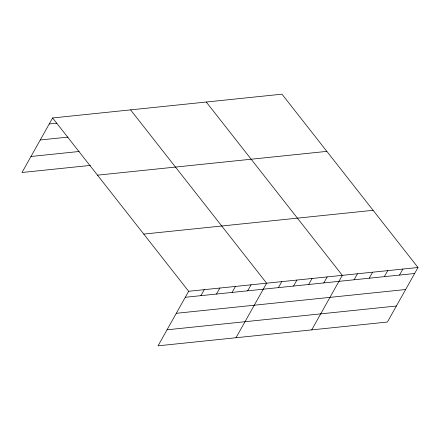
<?xml version="1.0" encoding="UTF-8"?>
<svg xmlns="http://www.w3.org/2000/svg" width="440" height="440" viewBox="0 0 440 440"><rect width="100%" height="100%" fill="white"/><g stroke="black" fill="none" stroke-linecap="round" stroke-linejoin="round"><path stroke-width="0.66" d="M418 267.498L188.65 291.286L158.043 345.824L387.398 322.036L418 267.498L281.958 94.177L52.602 117.964L22 172.502L90.486 165.396M200.882 295.664L204.243 289.668M216.475 294.047L219.841 288.052M232.073 292.43L235.439 286.435M247.665 290.812L251.031 284.818M236.022 337.733L266.629 283.201L130.587 109.874M278.399 287.623L281.765 281.627M293.535 286.055L296.901 280.06M308.677 284.488L312.037 278.487M323.812 282.915L327.179 276.92M311.707 329.885L342.315 275.352L206.272 102.025M354.084 279.774L357.451 273.779M369.226 278.207L372.587 272.212M384.362 276.634L387.728 270.639M399.498 275.066L402.864 269.071M49.242 123.959L56.7 123.184M40.249 139.975L68.052 137.093M30.987 156.481L79.134 151.487M97.499 175.159L326.849 151.377M143.754 234.091L373.104 210.304M185.284 297.281L414.634 273.499M176.297 313.302L405.647 289.514M167.035 329.802L396.385 306.02M52.602 117.964L188.65 291.286"/></g></svg>
